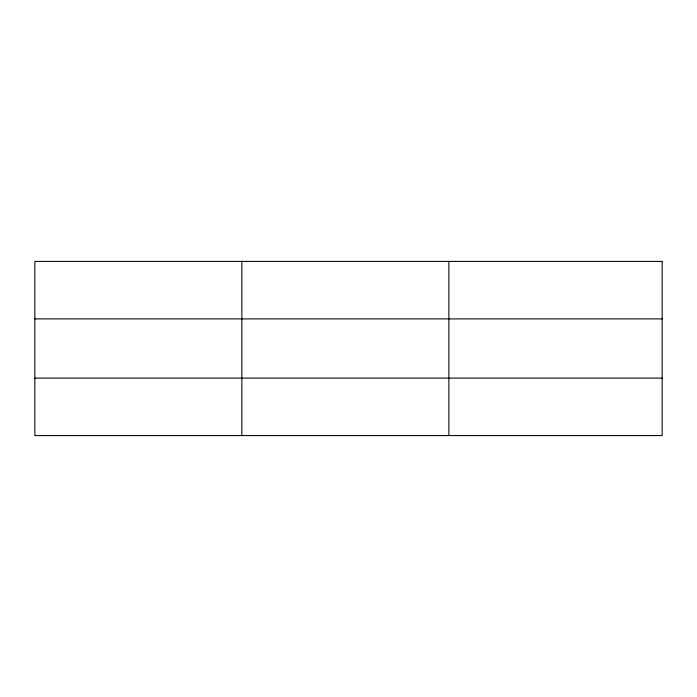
<?xml version="1.0" encoding="UTF-8"?>
<svg xmlns="http://www.w3.org/2000/svg" width="697" height="697" viewBox="0 0 697 697"><rect width="100%" height="100%" fill="white"/><g stroke="black" fill="none" stroke-linecap="round" stroke-linejoin="round"><path stroke-width="1.05" d="M241.859 261.419L241.859 435.581M448.868 261.419L448.868 435.581M34.85 318.895L662.15 318.895M34.85 378.105L662.15 378.105M662.15 261.419L662.15 435.581L34.85 435.581L34.85 261.419L662.15 261.419"/></g></svg>
